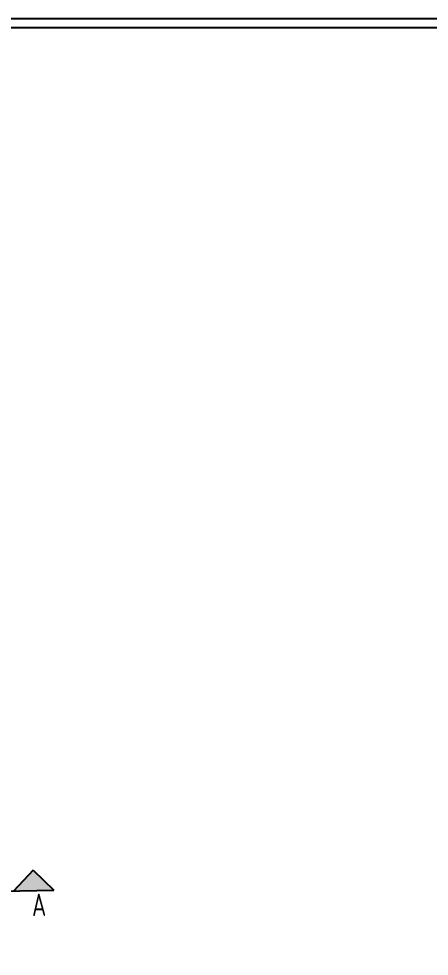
# Model space of a CAD drawing. Header units: millimetres. Extents: x 8884 to 18446, y 10737 to 16556.
# Drawn here: x 11728 to 12183, y 15338 to 16377 of the extents above; entities that cross this region are included whole.
import ezdxf

# ---------------------------------------------------------------- set-up
doc = ezdxf.new("R2010")
doc.units = ezdxf.units.MM
doc.layers.add('antet_logo', color=252, linetype='Continuous')
doc.layers.add('yazi_kot', color=34, linetype='Continuous')
for name, color, linetype, lineweight in [('Bina', 7, 'Continuous', 9), ('TRS-ISR-PLN-KOT', 34, 'Continuous', 20), ('TRS-YAZI-BILGI', 116, 'Continuous', 0)]:
    doc.layers.add(name, color=color, linetype=linetype, lineweight=lineweight)
doc.styles.add('yazi_orta_50', font='isocpeur.ttf', dxfattribs={"width": 0.7, "height": 25})

# ---------------------------------------------------------------- blocks, each defined once
blk = doc.blocks.new('kst_ok_50_1')
at = {"layer": 'antet_logo'}
blk.add_hatch(color=256, dxfattribs=at).paths.add_polyline_path([(3134.5, 1341.1), (3112.1, 1363.7), (3089.7, 1341.1)])
at = {"layer": 'yazi_kot'}
for points in [[(3112.1, 1363.7), (3089.7, 1341.1)], [(3112.1, 1363.7), (3134.5, 1341.1)], [(3146.2, 1341.1), (3089.7, 1341.1)]]:
    blk.add_lwpolyline(points, dxfattribs=at)
at = {"layer": 'yazi_kot', "style": 'yazi_orta_50', "width": 0.7}
blk.add_attdef('1', (3105.7, 1312.7), '', height=25, dxfattribs=at)
blk = doc.blocks.new('KESİT ÇİZ')
at = {"layer": 'TRS-YAZI-BILGI'}
ref = blk.add_blockref('kst_ok_50_1', (117660.5, 54772.2), dxfattribs=dict(at, xscale=-1, rotation=1.175696108207179))
ref.add_attrib('1', 'A', (114519.7, 56020.8), dxfattribs={"layer": 'TRS-ISR-PLN-KOT', "height": 25, "rotation": 1.1757, "style": 'yazi_orta_50', "width": 0.7})

msp = doc.modelspace()

# ---------------------------------------------------------------- linework, layer by layer
for points in [[(9056.4, 13437.1), (13171.4, 13437.1), (13171.4, 16377.1), (9056.4, 16377.1)], [(9066.4, 13447.1), (13161.4, 13447.1), (13161.4, 16367.1), (9066.4, 16367.1)]]:
    msp.add_lwpolyline(points, close=True)

# ---------------------------------------------------------------- block references
at = {"layer": 'Bina'}
msp.add_blockref('KESİT ÇİZ', (-102776.7, -40638.3, 33.2), dxfattribs=at)

doc.saveas('drawing.dxf')
